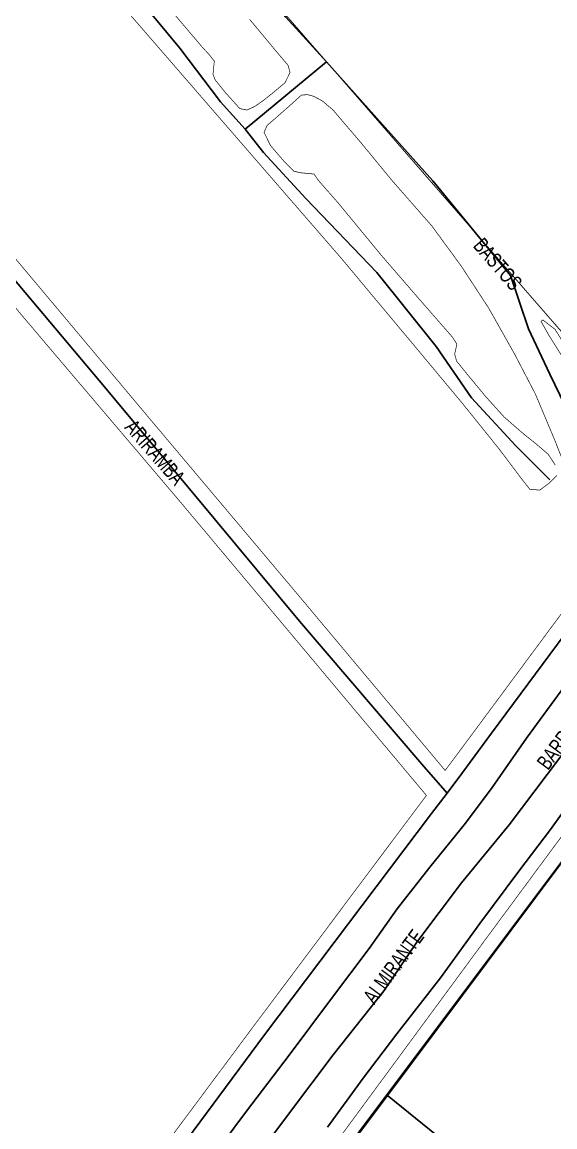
# Model space of a CAD drawing. Extents: x 203640 to 206998, y 4842129 to 4844379.
# Drawn here: x 206279.7 to 206419.8, y 4843734.6 to 4844025.3 of the extents above; entities that cross this region are included whole.
import ezdxf

# ---------------------------------------------------------------- set-up
doc = ezdxf.new("R2010")
doc.units = 0
doc.header["$LTSCALE"] = 1.5
doc.header["$MEASUREMENT"] = 0
for name, color, linetype in [('CD-MALHA-LOTES', 40, 'CONTINUOUS'), ('LM-LIM-SETOR-FISCAL', 7, 'CONTINUOUS'), ('RU-QUADRAS', 210, 'CONTINUOUS'), ('SV-EIXO-RUA-PAV', 20, 'CONTINUOUS'), ('SV-RUA-PAVIM-S-GUIA-C-GUIA', 7, 'CONTINUOUS'), ('SV-TXT-RUA-PAV-S-GUIA-C-GUIA', 7, 'CONTINUOUS')]:
    doc.layers.add(name, color=color, linetype=linetype)
doc.styles.add('ARIAL', font='ARIAL.TTF')
doc.linetypes.add('Limite', pattern='A,20,-3,[130,ltypeshp.shx,S=6.35,R=0,X=0,Y=0],-3,20', length=46)

msp = doc.modelspace()

# ---------------------------------------------------------------- linework, layer by layer
at = {"layer": 'CD-MALHA-LOTES', "linetype": 'Continuous'}
for points in [[(206375.77, 4843742.94), (206421.2, 4843803.69)], [(206375.77, 4843742.94), (206365.2, 4843728.79)], [(206401.99, 4843721.71), (206375.77, 4843742.94)]]:
    msp.add_lwpolyline(points, dxfattribs=at)
at = {"layer": 'LM-LIM-SETOR-FISCAL', "linetype": 'Limite', "ltscale": 0.1}
msp.add_lwpolyline([(206102.2, 4844310.76, 0.25, 0.25, 0), (206463.03, 4843896.23, 0.25, 0.25, 0), (206552, 4844015.88, 0.25, 0.25, 0), (206955.36, 4843691.91, 0.25, 0.25, 0)], format="xyseb", dxfattribs=at)
at = {"layer": 'RU-QUADRAS', "color": 6, "linetype": 'Continuous'}
msp.add_lwpolyline([(206356.95, 4843718.13), (206433.62, 4843820.31), (206801.08, 4843566.97), (206701.57, 4843430.31), (206643.53, 4843367.98, 0.010094), (206529.73, 4843450.17), (206587.28, 4843533.87), (206495.16, 4843607.55, -0.024032), (206463.73, 4843631.54), (206474.79, 4843645.36), (206464.5, 4843653.32), (206463.55, 4843652.13), (206458.05, 4843656.2), (206459.49, 4843658.01), (206449.49, 4843666.08), (206443.63, 4843670.22), (206432.93, 4843657.06), (206405.62, 4843678.85), (206398.45, 4843685.57)], format="xyb", close=True, dxfattribs=at)
at = {"layer": 'SV-EIXO-RUA-PAV'}
for points in [[(206103.41, 4844311.21), (206108.56, 4844305.97), (206151.71, 4844255.39), (206173.32, 4844229.99), (206185.62, 4844215.92), (206221.2, 4844173.67), (206234.7, 4844157.54), (206278.54, 4844107.33), (206323.49, 4844057.21), (206349.07, 4844026.63), (206359.72, 4844014.83), (206387.7, 4843983.55), (206408.13, 4843958.67)], [(206180.78, 4844183.83), (206196.37, 4844165.36), (206212.54, 4844145.44), (206215.31, 4844142.03), (206220.62, 4844135.63), (206249.48, 4844100.85), (206258.54, 4844090.32), (206264.78, 4844083.24), (206277.48, 4844069.1), (206303.17, 4844040.23), (206321.21, 4844018.44), (206331.89, 4844004.3), (206338.38, 4843997.12), (206343.21, 4843990.98), (206354.31, 4843978.88), (206373.01, 4843959.44), (206388.65, 4843939.93), (206397.88, 4843926.46), (206409.53, 4843913.81), (206418.48, 4843904.86)], [(206140.45, 4844119.31), (206157.56, 4844099.42), (206160.42, 4844096.28), (206165.51, 4844090.67), (206180.09, 4844072.81), (206201.14, 4844049.17), (206204.78, 4844044.96), (206209.27, 4844039.76), (206220.57, 4844025.87), (206234.21, 4844008.69), (206242.89, 4843997.85), (206256.42, 4843981.97), (206268.54, 4843967.96), (206272.56, 4843963.38), (206277.29, 4843958.02), (206299.96, 4843930.97), (206324.62, 4843901.45), (206352.65, 4843867.68), (206384.88, 4843830.07), (206391.46, 4843822.46)], [(206272.44, 4843632.7), (206287.47, 4843652.92), (206296.62, 4843665.26), (206303.5, 4843674.95), (206309.87, 4843683.79), (206318.89, 4843695.95), (206328.72, 4843708.79), (206337.47, 4843721.63), (206350.03, 4843738.3), (206361.51, 4843753.6), (206374.9, 4843770.54), (206383.5, 4843783.24), (206395.25, 4843798.81), (206407.82, 4843814.11), (206421.08, 4843831.65), (206433.23, 4843848.72), (206449.62, 4843871.9), (206468.47, 4843894.85), (206487.32, 4843919.71), (206502.49, 4843941.43), (206525.44, 4843970.12), (206538.55, 4843987.6), (206545.38, 4843998.12), (206557.84, 4844016.07)], [(206338.38, 4843997.12), (206359.72, 4844014.83)], [(206565.44, 4844009.96), (206561.16, 4844004.45), (206552.87, 4843992.94), (206545.25, 4843982.28), (206535.44, 4843968.49), (206525.46, 4843955.12), (206515.13, 4843941.75), (206506.33, 4843929.74), (206495.42, 4843915.61), (206485.1, 4843901.56), (206474.58, 4843887.82), (206467.09, 4843877.68), (206462.08, 4843870.85), (206451.93, 4843857.65), (206442.62, 4843844.96), (206434.5, 4843834.47), (206429.82, 4843828.38), (206418.68, 4843812.89), (206410.39, 4843801.89), (206400.07, 4843788.19), (206389.74, 4843773.89), (206378.24, 4843759.16), (206369.44, 4843747.49), (206360.05, 4843734.54)], [(206408.13, 4843958.67), (206412.87, 4843944.63), (206418.52, 4843932.7), (206423.74, 4843921.81), (206425.55, 4843918.02), (206426.43, 4843915.89), (206432.67, 4843900.84), (206438.53, 4843885.62)], [(206057.35, 4843352.97), (206084.92, 4843393.3), (206114.72, 4843438.12), (206174.45, 4843525.24), (206200.31, 4843561.95), (206231.76, 4843606.55), (206287.43, 4843683.15), (206343.43, 4843758.87), (206387.34, 4843817.05), (206391.46, 4843822.46), (206395.37, 4843827.6), (206403.17, 4843838.27), (206432.08, 4843877.23), (206438.53, 4843885.62), (206453.63, 4843906.07), (206453.9, 4843906.53)], [(206269.79, 4843645.45), (206281.84, 4843661.01), (206292.8, 4843675.37), (206303.1, 4843689.84), (206316.03, 4843706.71), (206328.75, 4843725.34), (206338.72, 4843738.82), (206349.9, 4843753.51), (206361.07, 4843768.41), (206370.94, 4843781.56), (206378.39, 4843791.97), (206386.94, 4843802.93), (206396.36, 4843814.54), (206403.37, 4843823.97), (206412.36, 4843836.9), (206422.44, 4843850.71), (206430.44, 4843861.34), (206440.74, 4843874.05), (206445.59, 4843880.37), (206453.3, 4843890.46), (206459.98, 4843899.67)]]:
    msp.add_lwpolyline(points, dxfattribs=at)
at = {"layer": 'SV-RUA-PAVIM-S-GUIA-C-GUIA', "linetype": 'Continuous', "const_width": 0.18, "flags": 128}
for points in [[(206303.51, 4844046.48), (206327.29, 4844018.46), (206328.84, 4844016.82), (206330.25, 4844015.03), (206329.9, 4844011.54), (206330.46, 4844010.13), (206333.12, 4844006.81), (206336.95, 4844002.56), (206338.79, 4844002.16), (206340.87, 4844003.1), (206342.96, 4844004.54), (206345.39, 4844006.46), (206348.84, 4844009.33), (206350.16, 4844012.04), (206349.66, 4844013.91), (206346.47, 4844017.69), (206339.54, 4844026.02)], [(206420.37, 4843906.03), (206418.45, 4843904.1), (206415.88, 4843902.18), (206413.26, 4843902.37), (206410.78, 4843905.52), (206405.1, 4843913.08), (206395.79, 4843924.64), (206383.87, 4843938.95), (206363.61, 4843963.21), (206355.42, 4843972.65), (206347.07, 4843982.27), (206303.82, 4844032.18)], [(206424.54, 4843903.41), (206419.66, 4843915.66), (206414.7, 4843927.46), (206409.3, 4843937.85), (206402.42, 4843950.06), (206395.2, 4843961.12), (206387.49, 4843971.65), (206387.09, 4843972.1), (206387.09, 4843972.1), (206377.01, 4843983.61), (206368.78, 4843993.62), (206361.4, 4844002.26), (206358.63, 4844004.58), (206356.39, 4844005.78), (206354.83, 4844006.2), (206353.2, 4844006.12), (206350.23, 4844003.45), (206347.05, 4844000.64), (206344.13, 4843998.12), (206343.33, 4843996.29), (206345.04, 4843992.8), (206348.57, 4843988.7), (206351.17, 4843986.08), (206352.84, 4843985.67), (206356.46, 4843985.33), (206357.68, 4843983.58), (206362.73, 4843977.84), (206367.18, 4843972.44), (206374.25, 4843963.87), (206383.51, 4843953.15), (206392.83, 4843942.49), (206394.06, 4843940.59), (206393.47, 4843937.96), (206394, 4843936.08), (206397.02, 4843932.36), (206401.5, 4843926.94), (206406.44, 4843921.45), (206411.13, 4843917.35), (206414.86, 4843914.35), (206418.08, 4843911.59), (206419.95, 4843908.72)], [(206268.63, 4843974.16), (206311.53, 4843923), (206352.77, 4843874.02), (206390.96, 4843828.43), (206395.51, 4843834.51), (206428.38, 4843878.88)], [(206272.6, 4843956.47), (206285.25, 4843941.5), (206321.2, 4843899.19), (206386.04, 4843821.85), (206340.44, 4843760.94), (206287.74, 4843690.15)], [(206431.95, 4843655.24), (206420.16, 4843664.46), (206366.72, 4843708.26), (206356.44, 4843716.09), (206355.14, 4843718.26), (206355.2, 4843720.31), (206356.88, 4843723.23), (206403.12, 4843786.05), (206427.85, 4843819.51), (206429.47, 4843821.33), (206430.51, 4843822.72), (206432.2, 4843823.09), (206433.77, 4843822.51), (206436.97, 4843820.2), (206464.66, 4843800.79), (206506.62, 4843771.7), (206540.46, 4843748.56), (206563.29, 4843732.9), (206603.33, 4843705.22), (206623.18, 4843691.43), (206646.82, 4843675.45), (206663.49, 4843663.49), (206737.07, 4843613.03)]]:
    msp.add_lwpolyline(points, dxfattribs=at)
msp.add_lwpolyline([(206428.13, 4843926.09), (206424.72, 4843932.1), (206421.42, 4843937.87), (206418.15, 4843943.08), (206416.19, 4843946.6), (206416.68, 4843946.93), (206419.84, 4843944.51), (206425.15, 4843936.08), (206428.96, 4843929.03), (206429.68, 4843927.41), (206428.48, 4843926.26)], close=True, dxfattribs=at)

# ---------------------------------------------------------------- texts
at = {"layer": 'SV-TXT-RUA-PAV-S-GUIA-C-GUIA', "style": 'ARIAL', "width": 0.7}
for s, rotation, p in [('BASTOS', 311, (206398.11, 4843966.31)), ('ARIRAMBA', 311, (206306.45, 4843918.53)), ('AV.                                                           ALMIRANTE                                                  BARROSO', 53.4392, (206330.39, 4843710.09))]:
    msp.add_text(s, height=4, rotation=rotation, dxfattribs=at).set_placement(p)

doc.saveas('drawing.dxf')
